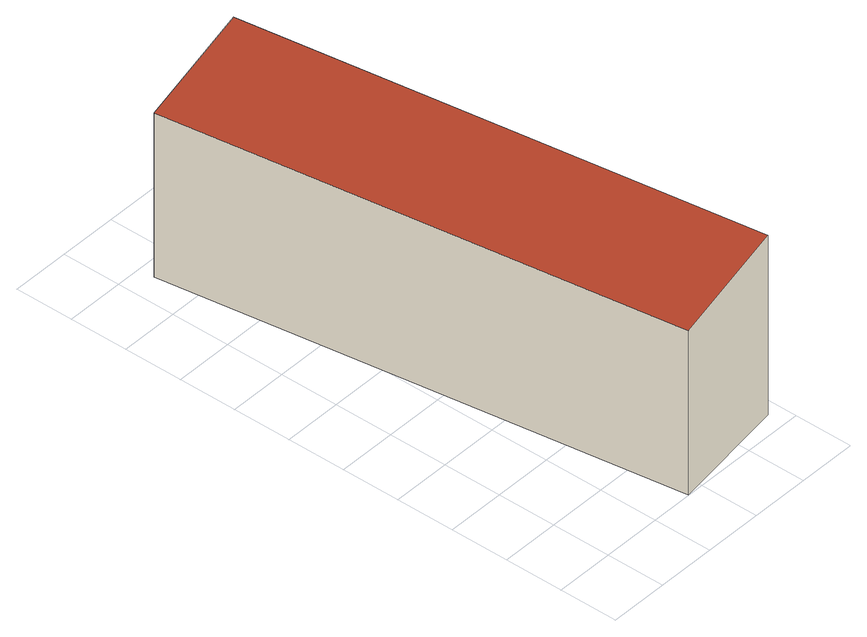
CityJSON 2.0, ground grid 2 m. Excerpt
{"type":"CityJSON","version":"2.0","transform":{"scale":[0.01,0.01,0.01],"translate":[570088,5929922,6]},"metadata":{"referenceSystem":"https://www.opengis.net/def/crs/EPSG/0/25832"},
"CityObjects":{
"building1":{"type":"Building","attributes":{"Grundfläche 2D":"72.885182","Grundhöhe NN":"6.296"},"geometry":[{"type":"Solid","lod":"3","boundaries":[[[[0,1,2,3]],[[4,5,3,2]],[[5,6,0,3]],[[6,7,1,0]],[[7,4,2,1]],[[7,6,5,4]]]],"semantics":{"surfaces":[{"type":"RoofSurface"},{"type":"WallSurface"},{"type":"GroundSurface"}],"values":[[0,1,1,1,1,2]]}}]}
},
"vertices":[
[753,62,681],[499,1807,681],[90,1747,625],[344,2,625],[90,1747,30],[344,2,30],[753,62,30],[499,1807,30]
]}
